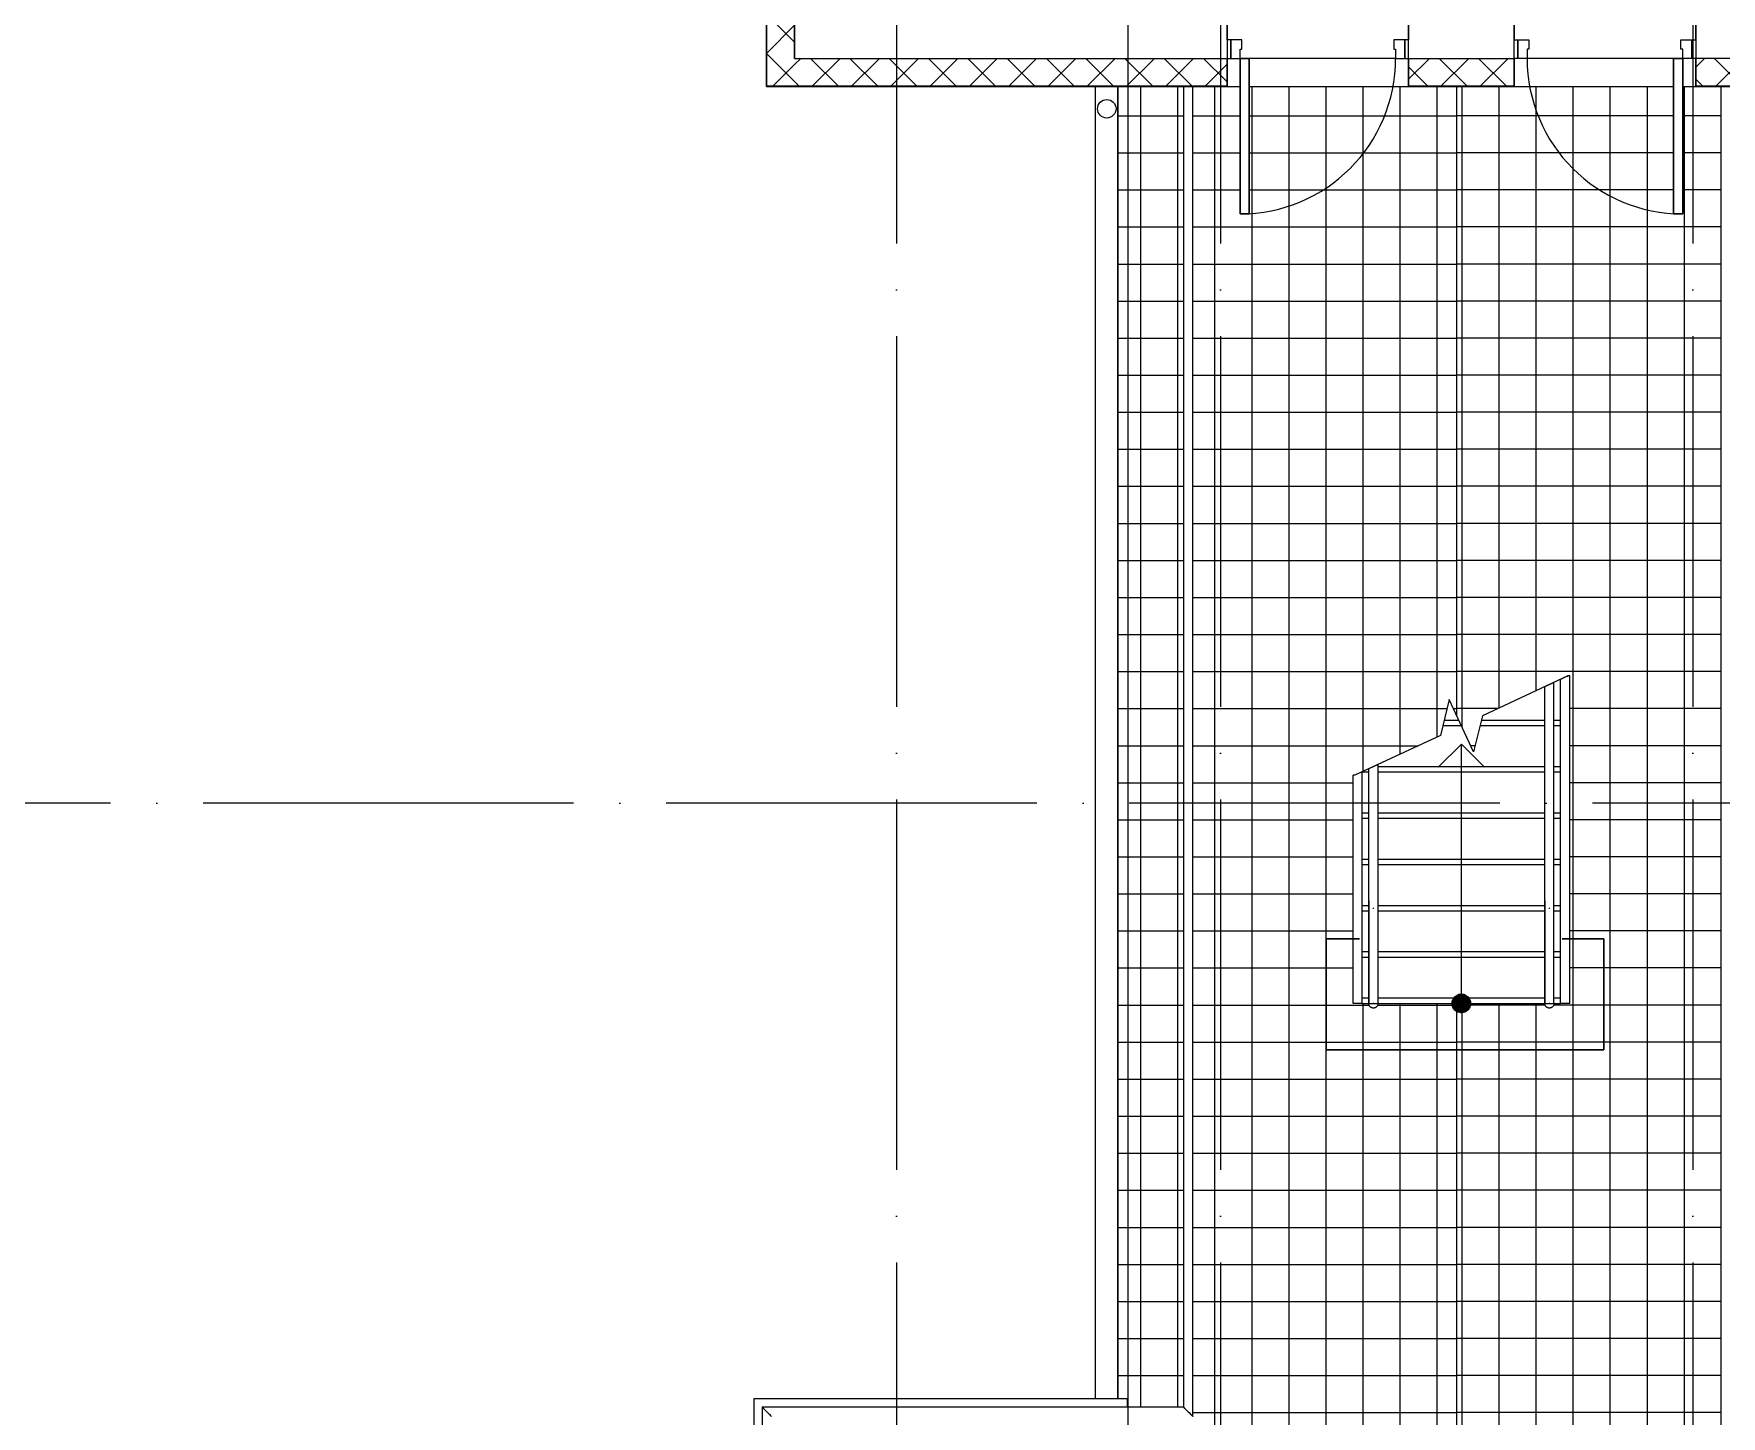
# Model space of a CAD drawing. Header units: millimetres. Extents: x -421858 to 614926, y -468665 to 141641.
# Drawn here: x 126769 to 135879, y 5383 to 12845 of the extents above; entities that cross this region are included whole.
import ezdxf

# ---------------------------------------------------------------- set-up
doc = ezdxf.new("R2010")
doc.units = ezdxf.units.MM
doc.linetypes.add('ADSK_Линия сетки', pattern=[25, 20, -2.5, 0, -2.5])
for name, color, linetype, lineweight in [('Двери', 252, 'Continuous', 9), ('Крыша', 7, 'Continuous', 9), ('Крыша штриховка', 7, 'Continuous', 9), ('Лестницы', 252, 'Continuous', 9), ('Линии', 252, 'Continuous', 9), ('Ограждение', 252, 'Continuous', 9), ('Оси', 252, 'Continuous', 9), ('Перекрытие', 252, 'Continuous', 18), ('Стены внутренние', 7, 'Continuous', 18), ('Стены штриховка', 252, 'Continuous', 9), ('Стрелки вверх', 252, 'Continuous', 18)]:
    doc.layers.add(name, color=color, linetype=linetype, lineweight=lineweight)

# ---------------------------------------------------------------- blocks, each defined once
blk = doc.blocks.new('2 этаж')
at = {"layer": 'Стрелки вверх', "true_color": 0x636466}
h = blk.add_hatch(color=251, dxfattribs=at)
edge = h.paths.add_edge_path()
edge.add_arc((134476, 7610.7), 50, 0, 360)
blk.add_hatch(color=251, dxfattribs=at).paths.add_polyline_path([(134476, 7560.7), (134503, 7568.7), (134521.5, 7590), (134525.5, 7617.9), (134513.8, 7643.5), (134490.1, 7658.7), (134461.9, 7658.7), (134438.2, 7643.5), (134426.5, 7617.9), (134430.5, 7590), (134449, 7568.7)])
at = {"layer": 'Двери', "color": 251, "true_color": 0x636466}
for p, q in [((133231, 12812.7), (133211, 12812.7)), ((133211, 12812.7), (133211, 12712.7)), ((133231, 12812.7), (133231, 12712.7)), ((133291, 12812.7), (133231, 12812.7)), ((133231, 12712.7), (133231, 12812.7)), ((133281, 12712.7), (133281, 12762.7)), ((133281, 12762.7), (133291, 12762.7)), ((133291, 12762.7), (133291, 12812.7)), ((134171, 12812.7), (134111, 12812.7)), ((134111, 12812.7), (134111, 12762.7)), ((134111, 12762.7), (134121, 12762.7)), ((134121, 12762.7), (134121, 12712.7)), ((134171, 12712.7), (134171, 12812.7)), ((134171, 12812.7), (134171, 12712.7)), ((134191, 12812.7), (134171, 12812.7)), ((134191, 12712.7), (134191, 12812.7)), ((134761, 12812.7), (134781, 12812.7)), ((134761, 12712.7), (134761, 12812.7)), ((134781, 12712.7), (134781, 12812.7)), ((134781, 12812.7), (134841, 12812.7)), ((134781, 12812.7), (134781, 12712.7)), ((134831, 12762.7), (134831, 12712.7)), ((134841, 12762.7), (134831, 12762.7)), ((134841, 12812.7), (134841, 12762.7)), ((135661, 12812.7), (135721, 12812.7)), ((135661, 12762.7), (135661, 12812.7)), ((135671, 12762.7), (135661, 12762.7)), ((135671, 12712.7), (135671, 12762.7)), ((135721, 12812.7), (135721, 12712.7)), ((135721, 12712.7), (135721, 12812.7)), ((135721, 12812.7), (135741, 12812.7)), ((135741, 12812.7), (135741, 12712.7)), ((133211, 12712.7), (133231, 12712.7)), ((133231, 12712.7), (133281, 12712.7)), ((134121, 12712.7), (134171, 12712.7)), ((134171, 12712.7), (134191, 12712.7)), ((134781, 12712.7), (134761, 12712.7)), ((134831, 12712.7), (134781, 12712.7)), ((135721, 12712.7), (135671, 12712.7)), ((135741, 12712.7), (135721, 12712.7))]:
    blk.add_line(p, q, dxfattribs=at)
at = {"layer": 'Двери', "color": 251, "lineweight": 30, "true_color": 0x636466}
for p, q in [((133331, 12712.7), (133281, 12712.7)), ((133281, 12712.7), (133281, 11872.7)), ((133331, 11872.7), (133331, 12712.7)), ((135621, 11872.7), (135621, 12712.7)), ((135621, 12712.7), (135671, 12712.7)), ((135671, 12712.7), (135671, 11872.7)), ((133281, 11872.7), (133331, 11872.7)), ((135671, 11872.7), (135621, 11872.7))]:
    blk.add_line(p, q, dxfattribs=at)
at = {"layer": 'Двери', "color": 251, "true_color": 0x636466}
for centre, start, end in [((133281, 12712.7), 270, 0), ((135671, 12712.7), 180, 270)]:
    blk.add_arc(centre, 840, start, end, dxfattribs=at)
at = {"layer": 'Крыша', "color": 251, "true_color": 0x636466}
for p, q in [((132499, 12560.7), (132499, 5477.4)), ((132501, 5477.4), (132501, 12560.7)), ((132622, 5477.4), (132622, 12560.7)), ((132624, 5477.4), (132624, 12560.7)), ((133211, 12560.7), (133281, 12560.7)), ((133331, 12560.7), (134191, 12560.7)), ((134451, 9164.4), (134451, 12560.7)), ((134761, 12560.7), (135621, 12560.7)), ((135671, 12560.7), (135741, 12560.7)), ((134451, -3135.3), (134451, 7610.7))]:
    blk.add_line(p, q, dxfattribs=at)
at = {"layer": 'Крыша штриховка', "color": 251, "linetype": 'Continuous', "true_color": 0x636466}
for p, q in [((132744.2, 12560.7), (132744.2, 5432.4)), ((132944.1, 12560.7), (132944.1, 5432.4)), ((133144.1, 12560.7), (133144.1, -3135.3)), ((133344.1, 12560.7), (133344.1, -3135.3)), ((133544, 12560.7), (133544, -3135.3)), ((133744, 12560.7), (133744, -3135.3)), ((133943.9, 12560.7), (133943.9, 8862.6)), ((134143.9, 12560.7), (134143.9, 8955.9)), ((134343.9, 12560.7), (134343.9, 9049.1)), ((134480.3, 9101.5), (134480.3, 12560.7)), ((134680.3, 9206), (134680.3, 12560.7)), ((134880.2, 9299.2), (134880.2, 12560.7)), ((135080.2, 1112.7), (135080.2, 12560.7)), ((135280.1, 1238.3), (135280.1, 12560.7)), ((135480.1, 1363.8), (135480.1, 12560.7)), ((135680.1, 1489.4), (135680.1, 12560.7)), ((132624, 12402.5), (132976, 12402.5)), ((133026, 12402.5), (133281, 12402.5)), ((133331, 12402.5), (134451, 12402.5)), ((135621, 12402.5), (134451, 12402.5)), ((135876, 12402.5), (135671, 12402.5)), ((132624, 12202.5), (132976, 12202.5)), ((133026, 12202.5), (133281, 12202.5)), ((133331, 12202.5), (134451, 12202.5)), ((135621, 12202.5), (134451, 12202.5)), ((135876, 12202.5), (135671, 12202.5)), ((132624, 12002.5), (132976, 12002.5)), ((133025.9, 12002.5), (133281, 12002.5)), ((133331, 12002.5), (134451, 12002.5)), ((135621, 12002.5), (134451, 12002.5)), ((135876, 12002.5), (135671, 12002.5)), ((132624, 11802.5), (132976, 11802.5)), ((133025.9, 11802.5), (134451, 11802.5)), ((135876, 11802.5), (134451, 11802.5)), ((132624, 11602.5), (132976, 11602.5)), ((133025.9, 11602.5), (134451, 11602.5)), ((135876, 11602.5), (134451, 11602.5)), ((132624, 11402.5), (132976, 11402.5)), ((133025.9, 11402.5), (134451, 11402.5)), ((135876, 11402.5), (134451, 11402.5)), ((132624, 11202.5), (132976, 11202.5)), ((133025.8, 11202.5), (134451, 11202.5)), ((135876, 11202.5), (134451, 11202.5)), ((132624, 11002.5), (132976, 11002.5)), ((133025.8, 11002.5), (134451, 11002.5)), ((135876, 11002.5), (134451, 11002.5)), ((132624, 10802.5), (132976, 10802.5)), ((133025.8, 10802.5), (134451, 10802.5)), ((135876, 10802.5), (134451, 10802.5)), ((132624, 10602.5), (132976, 10602.5)), ((133025.8, 10602.5), (134451, 10602.5)), ((135876, 10602.5), (134451, 10602.5)), ((132624, 10402.5), (132976, 10402.5)), ((133025.7, 10402.5), (134451, 10402.5)), ((135876, 10402.5), (134451, 10402.5)), ((132624, 10202.5), (132976, 10202.5)), ((133025.7, 10202.5), (134451, 10202.5)), ((135876, 10202.5), (134451, 10202.5)), ((132624, 10002.5), (132976, 10002.5)), ((133025.7, 10002.5), (134451, 10002.5)), ((135876, 10002.5), (134451, 10002.5)), ((132624, 9802.5), (132976, 9802.5)), ((133025.7, 9802.5), (134451, 9802.5)), ((135876, 9802.5), (134451, 9802.5)), ((132624, 9602.5), (132976, 9602.5)), ((133025.7, 9602.5), (134451, 9602.5)), ((135876, 9602.5), (134451, 9602.5)), ((132624, 9402.5), (132976, 9402.5)), ((133025.6, 9402.5), (134451, 9402.5)), ((135876, 9402.5), (134451, 9402.5)), ((132624, 9202.5), (132976, 9202.5)), ((133025.6, 9202.5), (134397.9, 9202.5)), ((134433.2, 9202.5), (134451, 9202.5)), ((134672.7, 9202.5), (134451, 9202.5)), ((135876, 9202.5), (135061, 9202.5)), ((132624, 9002.5), (132976, 9002.5)), ((133025.6, 9002.5), (134243.8, 9002.5)), ((134550.1, 9002.5), (134526.5, 9002.5)), ((135876, 9002.5), (135061, 9002.5)), ((132624, 8802.5), (132976, 8802.5)), ((133025.6, 8802.5), (133891, 8802.5)), ((135876, 8802.5), (135061, 8802.5)), ((132624, 8602.5), (132976, 8602.5)), ((133025.5, 8602.5), (133891, 8602.5)), ((135876, 8602.5), (135061, 8602.5)), ((132624, 8402.5), (132976, 8402.5)), ((133025.5, 8402.5), (133891, 8402.5)), ((135876, 8402.5), (135061, 8402.5)), ((132624, 8202.5), (132976, 8202.5)), ((133025.5, 8202.5), (133891, 8202.5)), ((135876, 8202.5), (135061, 8202.5)), ((132624, 8002.5), (132976, 8002.5)), ((133025.5, 8002.5), (133891, 8002.5)), ((135876, 8002.5), (135061, 8002.5)), ((132624, 7802.5), (132976, 7802.5)), ((133025.4, 7802.5), (133891, 7802.5)), ((135876, 7802.5), (135061, 7802.5)), ((132624, 7602.5), (132976, 7602.5)), ((133025.4, 7602.5), (133979.2, 7602.5)), ((133943.9, 7610.7), (133943.9, -3135.3)), ((134022.6, 7602.5), (134451, 7602.5)), ((134143.9, 7610), (134143.9, -3135.3)), ((134343.9, 7610.5), (134343.9, -3135.3)), ((134929.2, 7602.5), (134451, 7602.5)), ((134480.3, 736.1), (134480.3, 7610.7)), ((134680.3, 861.7), (134680.3, 7610.7)), ((134880.2, 987.2), (134880.2, 7610.7)), ((135876, 7602.5), (134972.6, 7602.5)), ((132624, 7402.5), (132976, 7402.5)), ((133025.4, 7402.5), (134451, 7402.5)), ((135876, 7402.5), (134451, 7402.5)), ((132624, 7202.5), (132976, 7202.5)), ((133025.4, 7202.5), (134451, 7202.5)), ((135876, 7202.5), (134451, 7202.5)), ((132624, 7002.5), (132976, 7002.5)), ((133025.3, 7002.5), (134451, 7002.5)), ((135876, 7002.5), (134451, 7002.5)), ((132624, 6802.5), (132976, 6802.5)), ((133025.3, 6802.5), (134451, 6802.5)), ((135876, 6802.5), (134451, 6802.5)), ((132624, 6602.5), (132976, 6602.5)), ((133025.3, 6602.5), (134451, 6602.5)), ((135876, 6602.5), (134451, 6602.5)), ((132624, 6402.5), (132976, 6402.5)), ((133025.3, 6402.5), (134451, 6402.5)), ((135876, 6402.5), (134451, 6402.5)), ((132624, 6202.5), (132976, 6202.5)), ((133025.3, 6202.5), (134451, 6202.5)), ((135876, 6202.5), (134451, 6202.5)), ((132624, 6002.5), (132976, 6002.5)), ((133025.2, 6002.5), (134451, 6002.5)), ((135876, 6002.5), (134451, 6002.5)), ((132624, 5802.5), (132976, 5802.5)), ((133025.2, 5802.5), (134451, 5802.5)), ((135876, 5802.5), (134451, 5802.5)), ((132624, 5602.5), (132976, 5602.5)), ((133025.2, 5602.5), (134451, 5602.5)), ((135876, 5602.5), (134451, 5602.5)), ((133025.2, 5402.5), (134451, 5402.5)), ((135876, 5402.5), (134451, 5402.5))]:
    blk.add_line(p, q, dxfattribs=at)
at = {"layer": 'Лестницы', "color": 251, "true_color": 0x636466}
for p, q in [((135051, 9378.9), (134589.3, 9163.6)), ((135051, 9375.1), (135051, 9378.9)), ((134410, 9252.4), (134362.7, 9057.9)), ((134542, 8969.1), (134410, 9252.4)), ((134375.6, 9110.7), (134476, 9110.7)), ((134382.8, 9140.7), (134462, 9140.7)), ((134589.3, 9163.6), (134542, 8969.1)), ((134576.5, 9110.7), (134926, 9110.7)), ((134583.7, 9140.7), (134926, 9140.7)), ((134976, 9140.7), (135011, 9140.7)), ((134976, 9110.7), (135011, 9110.7)), ((134362.7, 9057.9), (133901, 8842.6)), ((133941, 8860.7), (133976, 8860.7)), ((134026, 8890.7), (134926, 8890.7)), ((134026, 8860.7), (134926, 8860.7)), ((134976, 8890.7), (135011, 8890.7)), ((134976, 8860.7), (135011, 8860.7)), ((133941, 8640.7), (133976, 8640.7)), ((133941, 8610.7), (133976, 8610.7)), ((134026, 8640.7), (134926, 8640.7)), ((134026, 8610.7), (134926, 8610.7)), ((134976, 8640.7), (135011, 8640.7)), ((134976, 8610.7), (135011, 8610.7)), ((133941, 8390.7), (133976, 8390.7)), ((134026, 8390.7), (134926, 8390.7)), ((134976, 8390.7), (135011, 8390.7)), ((133941, 8360.7), (133976, 8360.7)), ((134026, 8360.7), (134926, 8360.7)), ((134976, 8360.7), (135011, 8360.7)), ((133941, 8140.7), (133976, 8140.7)), ((133941, 8110.7), (133976, 8110.7)), ((134026, 8140.7), (134926, 8140.7)), ((134026, 8110.7), (134926, 8110.7)), ((134976, 8140.7), (135011, 8140.7)), ((134976, 8110.7), (135011, 8110.7)), ((133941, 7890.7), (133976, 7890.7)), ((133941, 7860.7), (133976, 7860.7)), ((134026, 7890.7), (134926, 7890.7)), ((134026, 7860.7), (134926, 7860.7)), ((134976, 7890.7), (135011, 7890.7)), ((134976, 7860.7), (135011, 7860.7)), ((133941, 7640.7), (133976, 7640.7)), ((133941, 7610.7), (133976, 7610.7)), ((134026, 7640.7), (134926, 7640.7)), ((134026, 7610.7), (134926, 7610.7)), ((134976, 7640.7), (135011, 7640.7)), ((134976, 7610.7), (135011, 7610.7))]:
    blk.add_line(p, q, dxfattribs=at)
at = {"layer": 'Линии', "color": 251, "lineweight": 18, "ltscale": 100, "true_color": 0x636466}
blk.add_line((132676, 13012.7), (132676, -2547.3), dxfattribs=at)
at = {"layer": 'Линии', "color": 251, "lineweight": 30, "ltscale": 100, "true_color": 0x636466}
for p, q in [((133746, 7960.7), (133746, 7360.7)), ((133746, 7960.7), (133926, 7960.7)), ((135246, 7960.7), (135020.6, 7960.7)), ((135246, 7360.7), (135246, 7960.7)), ((133746, 7360.7), (135246, 7360.7))]:
    blk.add_line(p, q, dxfattribs=at)
at = {"layer": 'Линии', "color": 251, "lineweight": 18, "true_color": 0x636466}
blk.add_circle((132561.5, 12440.7), 50, dxfattribs=at)
at = {"layer": 'Ограждение', "color": 251, "true_color": 0x636466}
for p, q in [((132976, 12560.7), (132976, 5432.9)), ((133026, 5382.9), (133026, 12560.7)), ((135876, 12560.7), (135876, 1627.7)), ((134976, 9343.9), (134926, 9320.6)), ((134926, 7610.7), (134926, 9320.6)), ((134976, 7610.7), (134976, 9343.9)), ((135051, 9378.9), (135011, 9360.2)), ((135051, 9378.9), (135011, 9360.2)), ((135011, 7610.7), (135011, 9360.2)), ((135048.5, 9377.7), (135023.5, 9366.1)), ((135023.5, 9364.9), (135023.5, 9366.1)), ((135048.5, 9374.2), (135048.5, 9377.7)), ((135061, 9378.9), (135051, 9378.9)), ((135061, 9378.9), (135051, 9378.9)), ((135061, 7610.7), (135061, 9378.9)), ((133901, 8842.6), (133891, 8842.6)), ((133901, 8842.6), (133891, 8842.6)), ((133891, 7610.7), (133891, 8842.6)), ((133941, 8861.3), (133901, 8842.6)), ((133941, 8861.3), (133901, 8842.6)), ((133941, 7610.7), (133941, 8861.3)), ((134026, 8900.9), (133976, 8877.6)), ((133976, 7610.7), (133976, 8877.6)), ((134026, 7610.7), (134026, 8900.9)), ((133976, 8165.2), (133976, 7610.7)), ((134003.6, 8124.1), (133998.4, 8124.1)), ((134026, 7610.7), (134026, 8165.2)), ((134926, 8165.2), (134926, 7610.7)), ((134953.6, 8124.1), (134948.4, 8124.1)), ((134976, 7610.7), (134976, 8165.2)), ((133941, 7610.7), (133891, 7610.7)), ((133976, 7610.7), (134026, 7610.7)), ((134926, 7610.7), (134976, 7610.7)), ((135061, 7610.7), (135011, 7610.7)), ((130700.8, 5432.9), (130700.8, 3729.7)), ((132976.5, 5432.4), (130701.3, 5432.4)), ((130702, 5431.5), (130701.3, 5432.4)), ((130708.3, 5425.1), (130713.3, 5420)), ((130713.4, 5419.9), (130719.4, 5413.9)), ((130719.4, 5413.9), (130725.8, 5407.4)), ((133026, 5382.9), (133025.2, 5383.6))]:
    blk.add_line(p, q, dxfattribs=at)
at = {"layer": 'Ограждение', "color": 251, "true_color": 0x636466, "flags": 128}
for points in [[(133976, 7625.9), (133976, 7624.7), (133976, 7623.6), (133976, 7622.5), (133976, 7621.4), (133976, 7620.4), (133976, 7619.4), (133976, 7618.5), (133976, 7617.6), (133976, 7616.8), (133976, 7616), (133976, 7615.3), (133976, 7614.7), (133976, 7614), (133976, 7613.5), (133976, 7613), (133976, 7612.5), (133976, 7612.1), (133976, 7611.8), (133976, 7611.5), (133976, 7611.3), (133976, 7611.2), (133976, 7611.1), (133976, 7611.1)], [(133976, 7611.1), (133976, 7611.2), (133976, 7611.3), (133976, 7611.5), (133976, 7611.8), (133976, 7612.1), (133976, 7612.5), (133976, 7613), (133976, 7613.5), (133976, 7614)], [(134001, 7586.1), (134000, 7586.1), (133999, 7586.1), (133998, 7586.2), (133997, 7586.4), (133996, 7586.6), (133995.1, 7586.8), (133994.1, 7587), (133993.1, 7587.3), (133992.2, 7587.7), (133991.3, 7588), (133990.4, 7588.4), (133989.5, 7588.9), (133988.6, 7589.4), (133987.7, 7589.9), (133986.9, 7590.4), (133986.1, 7591), (133985.3, 7591.6), (133984.5, 7592.3), (133983.8, 7592.9), (133983.1, 7593.6), (133982.4, 7594.4), (133981.7, 7595.1), (133981.1, 7595.9), (133980.5, 7596.7), (133980, 7597.6), (133979.4, 7598.4), (133979, 7599.3), (133978.5, 7600.2), (133978.1, 7601.1), (133977.7, 7602), (133977.4, 7602.9), (133977.1, 7603.9), (133976.8, 7604.9), (133976.6, 7605.8), (133976.4, 7606.8), (133976.2, 7607.8), (133976.1, 7608.8), (133976, 7609.8), (133976, 7610.8), (133976, 7611.1)], [(134002.9, 7610.7), (134001, 7610.7), (133999.2, 7610.7)], [(134026, 7611.1), (134026, 7610.1), (134025.9, 7609.1), (134025.8, 7608.1), (134025.7, 7607.1), (134025.5, 7606.1), (134025.3, 7605.1), (134025, 7604.2), (134024.7, 7603.2), (134024.4, 7602.3), (134024, 7601.3), (134023.6, 7600.4), (134023.2, 7599.5), (134022.7, 7598.6), (134022.2, 7597.8), (134021.6, 7596.9), (134021.1, 7596.1), (134020.4, 7595.3), (134019.8, 7594.6), (134019.1, 7593.8), (134018.4, 7593.1), (134017.7, 7592.4), (134016.9, 7591.8), (134016.2, 7591.2), (134015.3, 7590.6), (134014.5, 7590), (134013.7, 7589.5), (134012.8, 7589), (134011.9, 7588.6), (134011, 7588.1), (134010.1, 7587.8), (134009.1, 7587.4), (134008.2, 7587.1), (134007.2, 7586.8), (134006.2, 7586.6), (134005.3, 7586.4), (134004.3, 7586.3), (134003.3, 7586.2), (134002.3, 7586.1), (134001.3, 7586.1), (134001, 7586.1)], [(134026, 7611.1), (134026, 7611.1), (134026, 7611.2), (134026, 7611.3), (134026, 7611.5), (134026, 7611.8), (134026, 7612.1), (134026, 7612.5), (134026, 7613), (134026, 7613.5), (134026, 7614), (134026, 7614.6), (134026, 7615.3), (134026, 7616), (134026, 7616.8), (134026, 7617.6), (134026, 7618.5), (134026, 7619.4), (134026, 7620.4), (134026, 7621.4), (134026, 7622.4), (134026, 7623.5), (134026, 7624.7), (134026, 7625.8), (134026, 7625.9)], [(134026, 7613.7), (134026, 7613.2), (134026, 7612.7), (134026, 7612.3), (134026, 7612), (134026, 7611.7), (134026, 7611.4), (134026, 7611.3), (134026, 7611.1), (134026, 7611.1)], [(134926, 7625.9), (134926, 7624.7), (134926, 7623.6), (134926, 7622.5), (134926, 7621.4), (134926, 7620.4), (134926, 7619.4), (134926, 7618.5), (134926, 7617.6), (134926, 7616.8), (134926, 7616), (134926, 7615.3), (134926, 7614.7), (134926, 7614), (134926, 7613.5), (134926, 7613), (134926, 7612.5), (134926, 7612.1), (134926, 7611.8), (134926, 7611.5), (134926, 7611.3), (134926, 7611.2), (134926, 7611.1), (134926, 7611.1)], [(134926, 7611.1), (134926, 7611.2), (134926, 7611.3), (134926, 7611.5), (134926, 7611.8), (134926, 7612.1), (134926, 7612.5), (134926, 7613), (134926, 7613.5), (134926, 7614)], [(134951, 7586.1), (134950, 7586.1), (134949, 7586.1), (134948, 7586.2), (134947, 7586.4), (134946, 7586.6), (134945.1, 7586.8), (134944.1, 7587), (134943.1, 7587.3), (134942.2, 7587.7), (134941.3, 7588), (134940.4, 7588.4), (134939.5, 7588.9), (134938.6, 7589.4), (134937.7, 7589.9), (134936.9, 7590.4), (134936.1, 7591), (134935.3, 7591.6), (134934.5, 7592.3), (134933.8, 7592.9), (134933.1, 7593.6), (134932.4, 7594.4), (134931.7, 7595.1), (134931.1, 7595.9), (134930.5, 7596.7), (134930, 7597.6), (134929.4, 7598.4), (134929, 7599.3), (134928.5, 7600.2), (134928.1, 7601.1), (134927.7, 7602), (134927.4, 7602.9), (134927.1, 7603.9), (134926.8, 7604.9), (134926.6, 7605.8), (134926.4, 7606.8), (134926.2, 7607.8), (134926.1, 7608.8), (134926, 7609.8), (134926, 7610.8), (134926, 7611.1)], [(134952.9, 7610.7), (134951, 7610.7), (134949.2, 7610.7)], [(134976, 7611.1), (134976, 7610.1), (134975.9, 7609.1), (134975.8, 7608.1), (134975.7, 7607.1), (134975.5, 7606.1), (134975.3, 7605.1), (134975, 7604.2), (134974.7, 7603.2), (134974.4, 7602.3), (134974, 7601.3), (134973.6, 7600.4), (134973.2, 7599.5), (134972.7, 7598.6), (134972.2, 7597.8), (134971.6, 7596.9), (134971.1, 7596.1), (134970.4, 7595.3), (134969.8, 7594.6), (134969.1, 7593.8), (134968.4, 7593.1), (134967.7, 7592.4), (134966.9, 7591.8), (134966.2, 7591.2), (134965.3, 7590.6), (134964.5, 7590), (134963.7, 7589.5), (134962.8, 7589), (134961.9, 7588.6), (134961, 7588.1), (134960.1, 7587.8), (134959.1, 7587.4), (134958.2, 7587.1), (134957.2, 7586.8), (134956.2, 7586.6), (134955.3, 7586.4), (134954.3, 7586.3), (134953.3, 7586.2), (134952.3, 7586.1), (134951.3, 7586.1), (134951, 7586.1)], [(134976, 7611.1), (134976, 7611.1), (134976, 7611.2), (134976, 7611.3), (134976, 7611.5), (134976, 7611.8), (134976, 7612.1), (134976, 7612.5), (134976, 7613), (134976, 7613.5), (134976, 7614), (134976, 7614.6), (134976, 7615.3), (134976, 7616), (134976, 7616.8), (134976, 7617.6), (134976, 7618.5), (134976, 7619.4), (134976, 7620.4), (134976, 7621.4), (134976, 7622.4), (134976, 7623.5), (134976, 7624.7), (134976, 7625.8), (134976, 7625.9)], [(134976, 7613.7), (134976, 7613.2), (134976, 7612.7), (134976, 7612.3), (134976, 7612), (134976, 7611.7), (134976, 7611.4), (134976, 7611.3), (134976, 7611.1), (134976, 7611.1)], [(130700.8, 5432.9), (130701.7, 5431.9), (130704.2, 5429.3), (130708.1, 5425.2)], [(130751.3, 5382.4), (130750.3, 5383.2), (130747.7, 5385.7), (130743.6, 5389.7), (130738.4, 5394.9), (130732.3, 5400.9), (130725.8, 5407.4)], [(133001, 5407.4), (132994.5, 5413.9), (132988.5, 5420), (132983.3, 5425.2), (132979.4, 5429.3), (132976.9, 5431.9), (132976, 5432.9)], [(133001, 5407.4), (133007.5, 5400.9), (133013.6, 5394.9), (133018.8, 5389.7), (133022.9, 5385.7), (133025.5, 5383.2), (133026.5, 5382.4)]]:
    blk.add_lwpolyline(points, dxfattribs=at)
at = {"layer": 'Ограждение', "color": 251, "true_color": 0x636466}
for centre, start_param, end_param in [((134001, 7625.9), 4.637809, 4.712389), ((134001, 7625.9), 4.712389, 4.786969), ((134951, 7625.9), 4.637809, 4.712389), ((134951, 7625.9), 4.712389, 4.786969)]:
    blk.add_ellipse(centre, major_axis=(25, 0), ratio=0.605083, start_param=start_param, end_param=end_param, dxfattribs=at)
at = {"layer": 'Оси', "color": 251, "linetype": 'ADSK_Линия сетки', "ltscale": 100, "true_color": 0x636466}
for p, q in [((131426, 33713.4), (131426, -32263.4)), ((133176, 33713.4), (133176, -32263.4)), ((135726, 33713.4), (135726, -32263.4)), ((139683.5, 8692.7), (93565.9, 8692.7))]:
    blk.add_line(p, q, dxfattribs=at)
at = {"layer": 'Перекрытие', "color": 251, "ltscale": 100, "true_color": 0x636466}
for p, q in [((132673.2, 5477.4), (130655.8, 5477.4)), ((130655.8, 5477.4), (130655.8, 4029.7)), ((132673.2, 5432.3), (132673.2, 5477.4))]:
    blk.add_line(p, q, dxfattribs=at)
at = {"layer": 'Стены внутренние', "color": 251, "lineweight": 30, "true_color": 0x636466}
for p, q in [((130724, 14492.7), (130724, 12560.7)), ((130876, 12712.7), (130876, 13262.7)), ((133211, 12812.7), (133211, 13262.7)), ((134191, 12812.7), (134191, 13262.7)), ((134761, 12812.7), (134761, 13262.7)), ((135741, 12812.7), (135741, 13262.7)), ((133211, 12560.7), (133211, 12712.7)), ((134191, 12560.7), (134191, 12712.7)), ((134761, 12560.7), (134761, 12712.7)), ((135741, 12560.7), (135741, 12712.7)), ((130724, 12560.7), (133211, 12560.7)), ((134191, 12560.7), (134761, 12560.7)), ((135741, 12560.7), (138228, 12560.7))]:
    blk.add_line(p, q, dxfattribs=at)
at = {"layer": 'Стены внутренние', "color": 251, "linetype": 'Continuous', "lineweight": 9, "true_color": 0x636466}
for p, q in [((130876, 12799.5), (130726, 12949.5)), ((130726, 12741.5), (130876, 12891.5)), ((130876, 12587.3), (130726, 12737.3)), ((130759.4, 12562.7), (130876, 12679.3)), ((130876, 12679.3), (130909.4, 12712.7)), ((131112.7, 12562.7), (130962.7, 12712.7)), ((130971.5, 12562.7), (131121.5, 12712.7)), ((131324.9, 12562.7), (131174.9, 12712.7)), ((131183.7, 12562.7), (131333.7, 12712.7)), ((131537, 12562.7), (131387, 12712.7)), ((131395.8, 12562.7), (131545.8, 12712.7)), ((131749.1, 12562.7), (131599.1, 12712.7)), ((131607.9, 12562.7), (131757.9, 12712.7)), ((131961.3, 12562.7), (131811.3, 12712.7)), ((131820.1, 12562.7), (131970.1, 12712.7)), ((132173.4, 12562.7), (132023.4, 12712.7)), ((132032.2, 12562.7), (132182.2, 12712.7)), ((132385.5, 12562.7), (132235.5, 12712.7)), ((132244.3, 12562.7), (132394.3, 12712.7)), ((132597.7, 12562.7), (132447.7, 12712.7)), ((132456.5, 12562.7), (132606.5, 12712.7)), ((132809.8, 12562.7), (132659.8, 12712.7)), ((132668.6, 12562.7), (132818.6, 12712.7)), ((133021.9, 12562.7), (132871.9, 12712.7)), ((132880.7, 12562.7), (133030.7, 12712.7)), ((133209, 12587.8), (133084.1, 12712.7)), ((133092.9, 12562.7), (133209, 12678.9)), ((134193, 12602.2), (134303.5, 12712.7)), ((134294.7, 12562.7), (134193, 12664.5)), ((134506.8, 12562.7), (134356.8, 12712.7)), ((134365.7, 12562.7), (134515.7, 12712.7)), ((134719, 12562.7), (134569, 12712.7)), ((134577.8, 12562.7), (134727.8, 12712.7)), ((135743, 12667.3), (135788.4, 12712.7)), ((135991.8, 12562.7), (135841.8, 12712.7)), ((135850.6, 12562.7), (136000.6, 12712.7)), ((130900.6, 12562.7), (130876, 12587.3)), ((133209, 12575.3), (133211, 12575.3)), ((135741, 12575.3), (135743, 12575.3)), ((135779.6, 12562.7), (135743, 12599.4)), ((131269.2, 12560.7), (131268, 12562.7)), ((131480.3, 12562.7), (131479.2, 12560.7)), ((132325, 12560.7), (132323.9, 12562.7)), ((132677, 12560.7), (132675.8, 12562.7)), ((132888.1, 12562.7), (132887, 12560.7))]:
    blk.add_line(p, q, dxfattribs=at)
at = {"layer": 'Стены внутренние', "color": 251, "true_color": 0x636466}
for p, q in [((130876, 12712.7), (133211, 12712.7)), ((134121, 12712.7), (133331, 12712.7)), ((134191, 12712.7), (134761, 12712.7)), ((135621, 12712.7), (134831, 12712.7)), ((138076, 12712.7), (135741, 12712.7))]:
    blk.add_line(p, q, dxfattribs=at)
at = {"layer": 'Стены штриховка', "color": 251, "true_color": 0x636466}
for p, q in [((130726, 12560.7), (130726, 14490.7)), ((133209, 12712.7), (133209, 12562.7)), ((134193, 12562.7), (134193, 12712.7)), ((134759, 12712.7), (134759, 12562.7)), ((135743, 12562.7), (135743, 12712.7)), ((133209, 12562.7), (130724, 12562.7)), ((134759, 12562.7), (134193, 12562.7)), ((138228, 12562.7), (135743, 12562.7))]:
    blk.add_line(p, q, dxfattribs=at)
at = {"layer": 'Стрелки вверх', "color": 251, "true_color": 0x636466}
for p, q in [((134476, 9010.7), (134351, 8885.7)), ((134476, 8860.7), (134476, 9010.7)), ((134476, 9010.7), (134601, 8885.7)), ((134476, 8610.7), (134476, 8860.7)), ((134476, 8360.7), (134476, 8610.7)), ((134476, 8110.7), (134476, 8360.7)), ((134476, 7860.7), (134476, 8110.7)), ((134476, 7610.7), (134476, 7860.7)), ((134461.9, 7658.7), (134438.2, 7643.5)), ((134490.1, 7658.7), (134461.9, 7658.7)), ((134513.8, 7643.5), (134490.1, 7658.7)), ((134438.2, 7643.5), (134426.5, 7617.9)), ((134426.5, 7617.9), (134430.5, 7590)), ((134430.5, 7590), (134449, 7568.7)), ((134449, 7568.7), (134476, 7560.7)), ((134476, 7560.7), (134503, 7568.7)), ((134503, 7568.7), (134521.5, 7590)), ((134525.5, 7617.9), (134513.8, 7643.5)), ((134521.5, 7590), (134525.5, 7617.9))]:
    blk.add_line(p, q, dxfattribs=at)
blk.add_circle((134476, 7610.7), 50, dxfattribs=at)

msp = doc.modelspace()

# ---------------------------------------------------------------- block references
msp.add_blockref('2 этаж', (0, 0))

doc.saveas('drawing.dxf')
